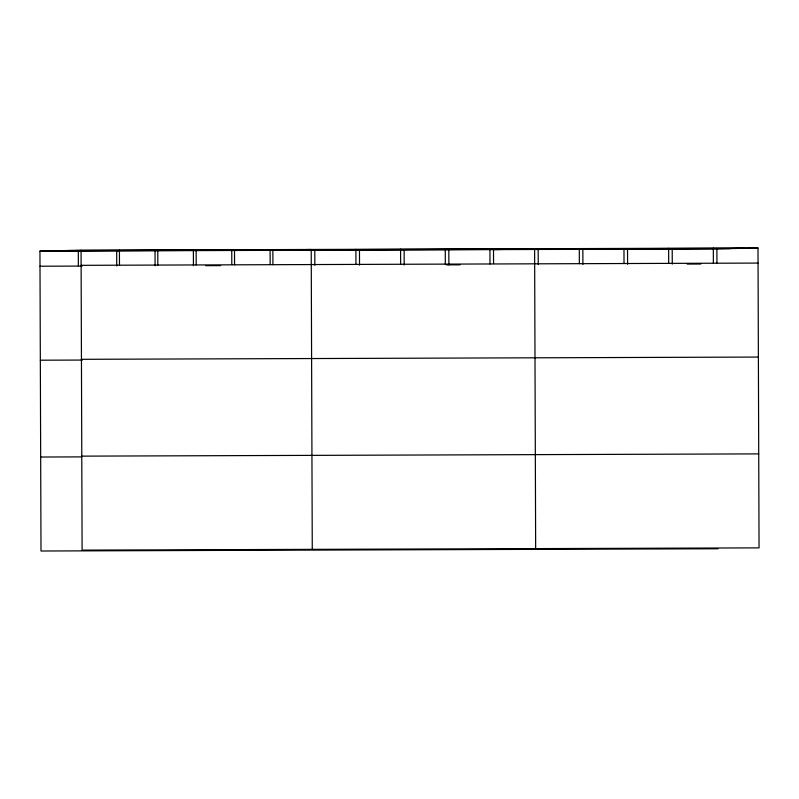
<?xml version="1.0" encoding="UTF-8"?>
<svg xmlns="http://www.w3.org/2000/svg" width="799" height="799" viewBox="0 0 799 799"><rect width="100%" height="100%" fill="white"/><g stroke="black" fill="none" stroke-linecap="round" stroke-linejoin="round"><path stroke-width="1.2" d="M717.931 548.763L40.999 551.01L39.95 251.126L81.069 250.237L758.001 247.99L759.05 547.874L82.107 550.121L81.069 250.237M39.95 251.126L716.893 248.879L758.001 247.99M67.496 250.536L744.438 248.289M53.513 250.836L730.456 248.589M81.118 265.328L758.051 263.081M40 266.217L82.077 266.077M205.812 265.668L220.664 265.618M446.391 264.868L460.044 264.819M687.16 264.07L700.813 264.02M81.448 359.31L758.381 357.063M40.33 360.199L82.407 360.059M81.778 456.139L758.72 453.892M40.669 457.028L81.508 456.888M716.893 248.879L716.943 262.811M713.327 248.139L713.377 263.231M672.209 249.028L672.269 264.119M668.643 248.289L668.703 263.38M627.535 249.178L627.585 264.269M623.969 248.439L624.019 263.53M582.851 249.328L582.91 264.419M579.295 248.589L579.345 263.67M538.176 249.478L538.226 264.559M535.66 548.613L534.611 248.729L493.502 249.618L493.552 263.55M489.937 248.879L489.987 263.97M448.818 249.767L448.878 264.859M445.253 249.028L445.313 264.119M404.144 249.917L404.194 265.008M400.579 249.178L400.629 264.269M359.47 250.067L359.52 265.158M355.905 249.328L355.954 264.419M314.786 250.217L314.836 265.308M312.269 549.352L311.22 249.478L270.112 250.367L270.162 264.289M272.858 249.608L272.918 264.689M234.507 249.727L234.556 264.819M231.75 250.496L231.8 264.419M196.145 249.857L196.194 264.948M193.388 250.616L193.438 265.707M157.783 249.987L157.832 265.078M155.026 250.746L155.086 265.837M119.421 250.117L119.48 265.198M116.674 250.876L116.724 265.967M78.312 251.006L78.362 266.087"/></g></svg>
